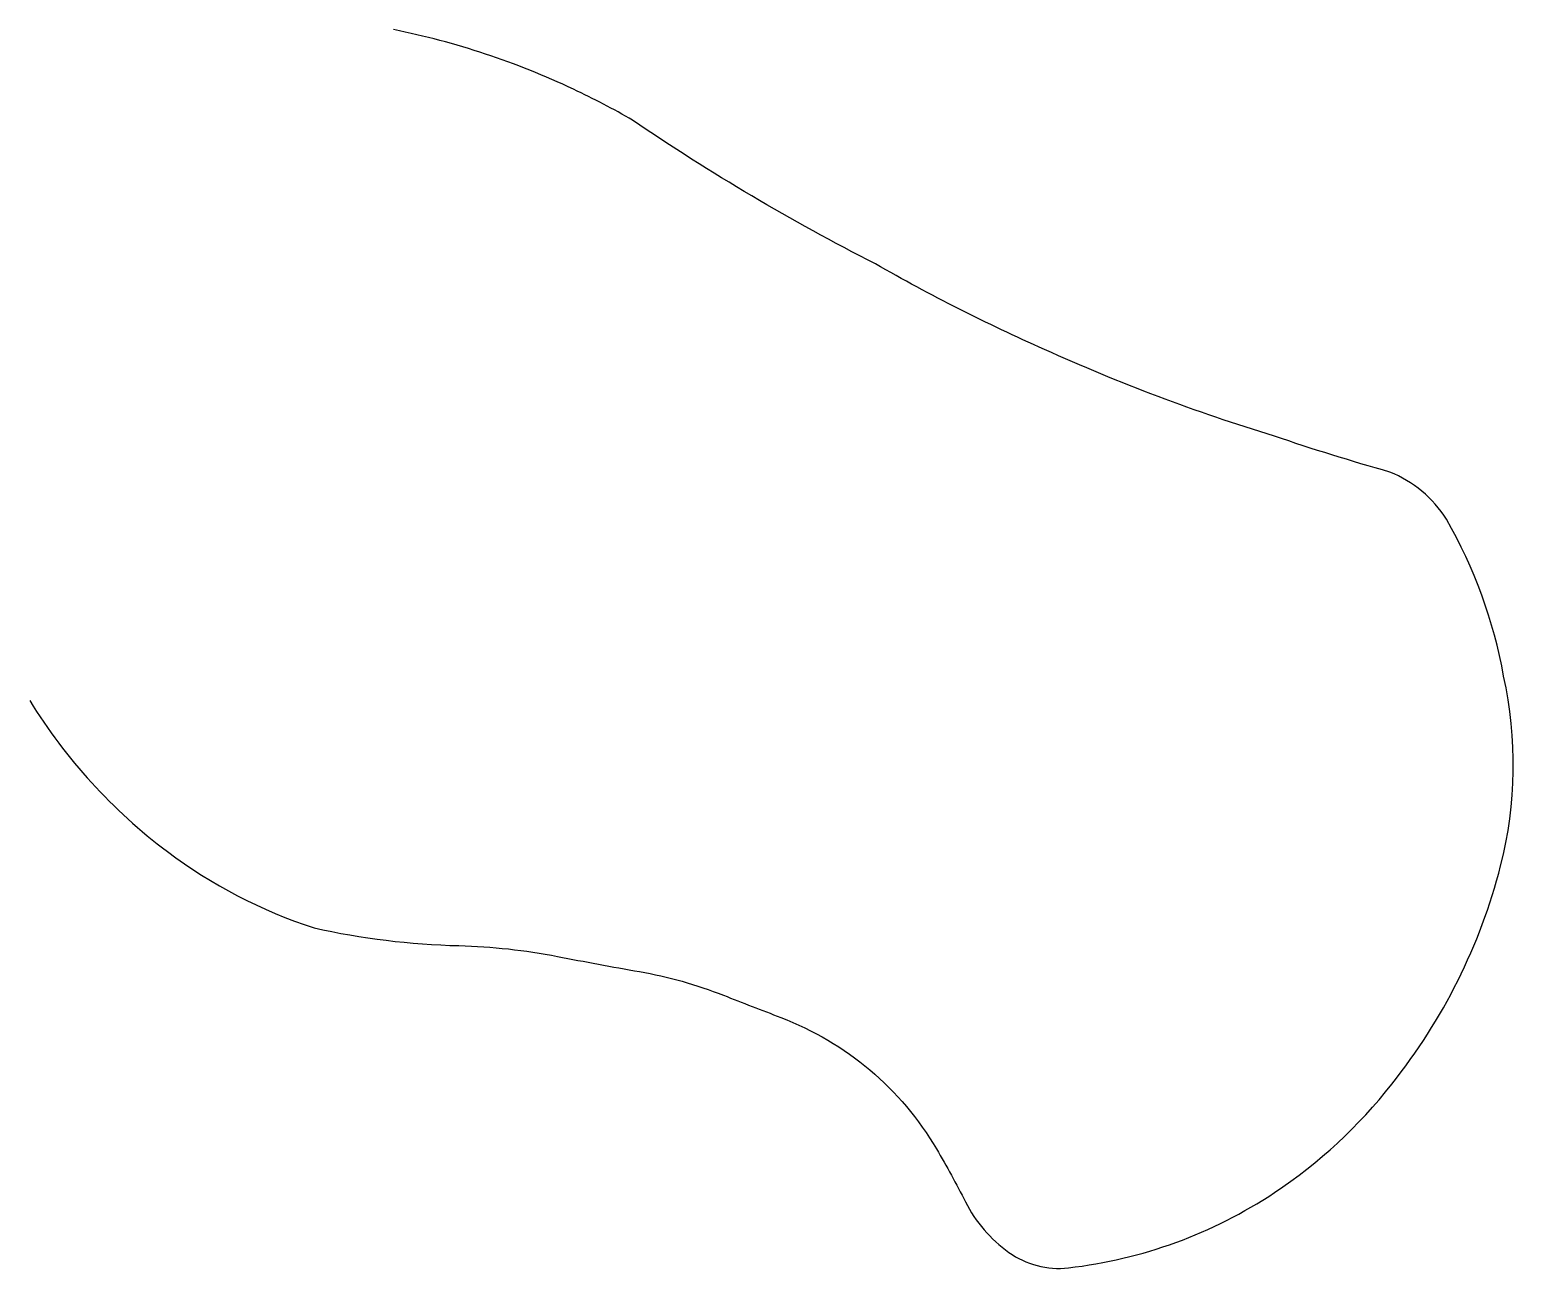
# Model space of a CAD drawing. Header units: millimetres. Extents: x -72 to 77, y -67 to 57.
import ezdxf

# ---------------------------------------------------------------- set-up
doc = ezdxf.new("R2010")
doc.units = ezdxf.units.MM

msp = doc.modelspace()

# ---------------------------------------------------------------- linework, layer by layer
for points in [[(69.94, 7.82, 0.159773), (64.27, 12.55, -0.013556), (52.71, 16.15, -0.032372), (29.65, 24.85, -0.026233), (12.71, 33.43, -0.031985), (-11.63, 47.84, 0.021156), (-17.56, 50.94)], [(-72.07, -10.37, 0.093785), (-58.26, -25.52, 0.08238), (-43.57, -33.17, 0.048453), (-29.04, -34.95, -0.041866), (-19.17, -36.03, 0.004465), (-10.94, -37.55, -0.049959), (-2.53, -39.92, 0.002283), (3.22, -42.15, -0.17003), (18.83, -55.34, -0.015888), (21.73, -60.65, 0.120905), (26.07, -65.71, 0.185711), (32.05, -67.26, 0.118899), (52.71, -59.71, 0.079885), (64.46, -48.84, 0.106355), (75.38, -26.94, 0.117688), (75.68, -7.92, 0.087066), (69.94, 7.82)]]:
    msp.add_lwpolyline(points, format="xyb")
msp.add_arc((-51.31, -20.7), 79.2, 64.7764, 78.5503)

doc.saveas('drawing.dxf')
